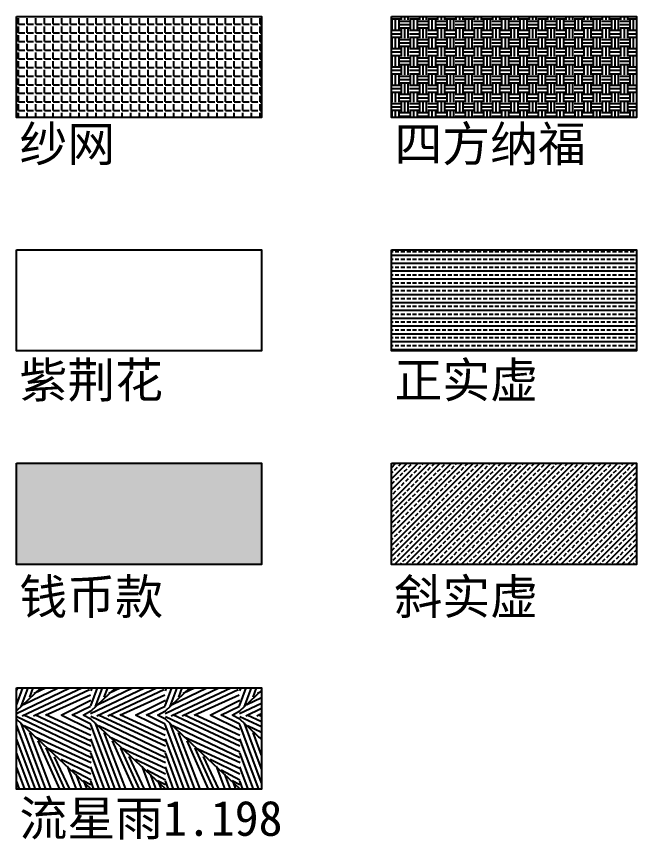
# Model space of a CAD drawing. Header units: millimetres. Extents: x -4199 to 23701, y -2708 to 11766.
# Drawn here: x 17215 to 20228, y 3295 to 7294 of the extents above; entities that cross this region are included whole.
import ezdxf

# ---------------------------------------------------------------- set-up
doc = ezdxf.new("R2010")
doc.units = ezdxf.units.MM
for name, color, linetype in [('A-DOOR-PANEL', 2, 'Continuous'), ('A-HATCH-SAMPLE', 7, 'Continuous'), ('A-HATCH-SAMPLE-TEXT', 7, 'Continuous')]:
    doc.layers.add(name, color=color, linetype=linetype)
doc.styles.add('工程字', font='')
doc.styles.get('工程字').set_extended_font_data('SimSun')

msp = doc.modelspace()

# ---------------------------------------------------------------- hatches: boundary and pattern name
at = {"layer": 'A-HATCH-SAMPLE', "true_color": 0xc7c8ca}
h = msp.add_hatch(dxfattribs=at)
h.set_pattern_fill('ANGLE', color=9, scale=6)
h.set_pattern_definition([(0, (-52973.87728769079, 60355.33519540707), (0, 41.90999999999998), [30.48, -11.43]), (90, (-52973.87728769079, 60355.33519540707), (-41.90999999999998, 2.6e-15), [30.48, -11.43])])
h.paths.add_polyline_path([(17214.68954482741, 7293.507076447055), (18405.97312439346, 7293.507076447055), (18405.97312439346, 6801.934424458463), (17214.68954482741, 6801.934424458463)])
h = msp.add_hatch(dxfattribs=at)
h.set_pattern_fill('EARTH', color=9, scale=7)
h.set_pattern_definition([(0, (-52973.87728769079, 60355.33519540707), (44.44999999999999, 44.44999999999999), [44.44999999999999, -44.44999999999999]), (0, (-52973.87728769079, 60372.00394540707), (44.44999999999999, 44.44999999999999), [44.44999999999999, -44.44999999999999]), (0, (-52973.87728769079, 60388.67269540706), (44.44999999999999, 44.44999999999999), [44.44999999999999, -44.44999999999999]), (90, (-52968.32103769077, 60394.22894540709), (-44.44999999999999, 44.44999999999999), [44.44999999999999, -44.44999999999999]), (90, (-52951.65228769078, 60394.22894540709), (-44.44999999999999, 44.44999999999999), [44.44999999999999, -44.44999999999999]), (90, (-52934.98353769078, 60394.22894540709), (-44.44999999999999, 44.44999999999999), [44.44999999999999, -44.44999999999999])])
h.paths.add_polyline_path([(19036.66710733696, 7293.507076447055), (20227.95068690302, 7293.507076447055), (20227.95068690302, 6801.934424458463), (19036.66710733696, 6801.934424458463)])
h = msp.add_hatch(dxfattribs=at)
h.set_pattern_fill('ANSI33', color=9, scale=6, angle=315)
h.set_pattern_definition([(0, (-52973.87728769079, 61225.9274212796), (7.1e-15, 38.1), []), (0, (-52954.82727946233, 61206.87741305117), (7.1e-15, 38.1), [19.05, -9.524999999999997])])
h.paths.add_polyline_path([(19036.66710733701, 6160.355322936031), (20227.95068690306, 6160.355322936031), (20227.95068690306, 5668.782670947438), (19036.66710733701, 5668.782670947438)])
h = msp.add_hatch(dxfattribs=at)
h.set_pattern_fill('QIANBI', color=9, scale=0.5, pattern_type=2)
h.set_pattern_definition([(97.4314079, (-53034.78209269078, 60237.74071920631), (-125.3922536006658, 1003.138035243664), [13.84976974999999, -2894.601849999997]), (106.927513, (-53030.6023526908, 60224.00728180633), (-376.1767619525368, 1253.92254424925), [14.3554012, -3000.27885]), (124.3803439999999, (-53022.83997719078, 60212.66226830633), (-1379.314772937049, 2006.276087702576), [13.74641179999999, -2873.000049999999]), (135, (-53012.68917569077, 60202.51146675632), (-2.4748737388e-06, -125.3922520743135), [14.3554012, -162.976025]), (145.619655, (-53001.34416219078, 60194.74908905634), (-376.1767623215433, 250.7845108716585), [13.74641179999999, -2873.000049999999]), (163.072486, (-52987.61072469079, 60190.56934728133), (-1253.922537741959, 376.1767836462795), [14.3554012, -3000.27885]), (172.568592, (-52973.87728769079, 60188.77802935633), (-1880.883816841164, 250.7845094111328), [13.84976975, -2894.60185]), (7.43140797, (-52973.87728769079, 60188.77802935633), (1880.883816914272, 250.7845088725246), [13.84976975, -2894.60185]), (16.927513, (-52960.14385029078, 60190.56934728133), (1253.92254424925, 376.1767619525372), [14.3554012, -3000.27885]), (34.3803447, (-52946.41041289079, 60194.74908905634), (376.1767633805404, 250.7845092733897), [13.7464118, -2873.00005]), (45, (-52935.06539939079, 60202.51146675632), (0, 125.3922545491872), [14.3554012, -162.976025]), (55.61965520000001, (-52924.91459784079, 60212.66226830633), (1379.31480057856, 2006.276068697816), [13.7464118, -2873.00005]), (73.0724869, (-52917.15222019079, 60224.00728180633), (376.1767639497102, 1253.92254365093), [14.35540119999999, -3000.278849999999]), (82.568592, (-52912.97247869079, 60237.74071920631), (125.3922549052518, 1003.138035083016), [13.84976975, -2894.60185]), (7.43140797, (-52924.91459784079, 60249.68283835631), (1003.138035090468, 125.3922548262303), [13.84976975, -2894.60185]), (16.927513, (-52938.6480352408, 60245.50309685633), (1253.92254424925, 376.1767619525372), [14.3554012, -3000.27885]), (34.3803447, (-52949.99304874078, 60237.74071920631), (2006.276070851066, 1379.314797448336), [13.7464118, -2873.00005]), (45, (-52960.14385029078, 60227.58991765632), (0, 125.3922545491872), [14.3554012, -162.976025]), (55.61965520000001, (-52967.90622799079, 60216.24490415633), (1379.31480057856, 2006.276068697816), [13.7464118, -2873.00005]), (73.0724869, (-52972.08596976577, 60202.51146675632), (376.1767639497102, 1253.92254365093), [14.35540119999999, -3000.278849999999]), (82.568592, (-52973.87728769079, 60188.77802935633), (125.3922549052518, 1003.138035083016), [13.84976975, -2894.60185]), (97.4314079, (-52972.08596976577, 60175.04459235633), (-125.3922536006658, 1003.138035243664), [13.84976974999999, -2894.601849999997]), (106.927513, (-52967.90622799079, 60161.31115485633), (-501.5690156895765, 1630.099307479832), [14.3554012, -3000.27885]), (124.3803439999999, (-52960.14385029078, 60149.96614135633), (-1379.314772937049, 2006.276087702576), [13.74641179999999, -2873.000049999999]), (135, (-52949.99304874078, 60139.81533985632), (-2.4748737388e-06, -125.3922520743135), [14.3554012, -162.976025]), (145.619655, (-52938.6480352408, 60132.05296435632), (-2006.276063883098, 1379.314807581785), [13.74641179999999, -2873.000049999999]), (163.072486, (-52924.91459784079, 60127.87322435633), (-1253.922537741959, 376.1767836462795), [14.3554012, -3000.27885]), (172.568592, (-52911.18116069077, 60126.08190435633), (-1003.138035083016, 125.3922549052519), [13.84976975, -2894.60185]), (97.4314079, (-52911.18116069077, 60126.08190435633), (-125.3922536006658, 1003.138035243664), [13.84976974999999, -2894.601849999997]), (106.927513, (-52912.97247869079, 60139.81533985632), (-376.1767619525368, 1253.92254424925), [14.3554012, -3000.27885]), (124.3803439999999, (-52917.15222019079, 60153.54877735632), (-1379.314772937049, 2006.276087702576), [13.74641179999999, -2873.000049999999]), (135, (-52924.91459784079, 60164.89379085633), (-2.4748737388e-06, -125.3922520743135), [14.3554012, -162.976025]), (145.619655, (-52935.06539939079, 60175.04459235633), (-2006.276063883098, 1379.314807581785), [13.74641179999999, -2873.000049999999]), (163.072486, (-52946.41041289079, 60182.80696985631), (-1630.099298784033, 501.5690439488424), [14.3554012, -3000.27885]), (172.568592, (-52960.14385029078, 60186.98671145633), (-1880.883816841164, 250.7845094111328), [13.84976975, -2894.60185]), (7.43140797, (-52987.61072469079, 60186.98671145633), (1003.138035090468, 125.3922548262303), [13.84976975, -2894.60185]), (16.927513, (-53001.34416219078, 60182.80696985631), (1630.099307479832, 501.5690156895768), [14.3554012, -3000.27885]), (34.3803447, (-53012.68917569077, 60175.04459235633), (2006.276070851066, 1379.314797448336), [13.7464118, -2873.00005]), (45, (-53022.83997719078, 60164.89379085633), (0, 125.3922545491872), [14.3554012, -162.976025]), (55.61965520000001, (-53030.6023526908, 60153.54877735632), (1379.31480057856, 2006.276068697816), [13.7464118, -2873.00005]), (73.0724869, (-53034.78209269078, 60139.81533985632), (376.1767639497102, 1253.92254365093), [14.35540119999999, -3000.278849999999]), (82.568592, (-53036.57341269079, 60126.08190435633), (125.3922549052518, 1003.138035083016), [13.84976975, -2894.60185]), (7.43140797, (-53036.57341269079, 60126.08190435633), (1003.138035090468, 125.3922548262303), [13.84976975, -2894.60185]), (16.927513, (-53022.83997719078, 60127.87322435633), (1253.92254424925, 376.1767619525372), [14.3554012, -3000.27885]), (34.3803447, (-53009.10653969079, 60132.05296435632), (2006.276070851066, 1379.314797448336), [13.7464118, -2873.00005]), (45, (-52997.76152619079, 60139.81533985632), (0, 125.3922545491872), [14.3554012, -162.976025]), (55.61965520000001, (-52987.61072469079, 60149.96614135633), (1379.31480057856, 2006.276068697816), [13.7464118, -2873.00005]), (73.0724869, (-52979.8483471908, 60161.31115485633), (376.1767639497102, 1253.92254365093), [14.35540119999999, -3000.278849999999]), (82.568592, (-52975.66860559079, 60175.04459235633), (125.3922549052518, 1003.138035083016), [13.84976975, -2894.60185]), (97.4314079, (-52973.87728769079, 60188.77802935633), (-125.3922536006658, 1003.138035243664), [13.84976974999999, -2894.601849999997]), (106.927513, (-52975.66860559079, 60202.51146675632), (-376.1767619525368, 1253.92254424925), [14.3554012, -3000.27885]), (124.3803439999999, (-52979.8483471908, 60216.24490415633), (-1379.314772937049, 2006.276087702576), [13.74641179999999, -2873.000049999999]), (135, (-52987.61072469079, 60227.58991765632), (-2.4748737388e-06, -125.3922520743135), [14.3554012, -162.976025]), (145.619655, (-52997.76152619079, 60237.74071920631), (-2006.276063883098, 1379.314807581785), [13.74641179999999, -2873.000049999999]), (163.072486, (-53009.10653969079, 60245.50309685633), (-1253.922537741959, 376.1767836462795), [14.3554012, -3000.27885]), (172.568592, (-53022.83997719078, 60249.68283835631), (-1003.138035083016, 125.3922549052519), [13.84976975, -2894.60185])])
h.paths.add_polyline_path([(17214.68954482741, 5123.205931012757), (18405.97312439346, 5123.205931012757), (18405.97312439346, 4631.633279024162), (17214.68954482741, 4631.633279024162)])
h = msp.add_hatch(dxfattribs=at)
h.set_pattern_fill('ANSI33', color=9, scale=6)
h.set_pattern_definition([(45, (-52973.87728769079, 61167.04300344482), (-26.94076836320746, 26.94076836320746), []), (45, (-52946.93650769079, 61167.04300344482), (-26.94076836320746, 26.94076836320746), [19.05, -9.524999999999997])])
h.paths.add_polyline_path([(19036.66710733701, 5123.205931012757), (20227.95068690306, 5123.205931012757), (20227.95068690306, 4631.633279024162), (19036.66710733701, 4631.633279024162)])
h = msp.add_hatch(dxfattribs=at)
h.set_pattern_fill('LIUXINGYU', color=9, scale=1.197999999999999, pattern_type=2)
h.set_pattern_definition([(27.7834591, (-52650.03303637879, 60075.33024000072), (4702.631949111778, 2515.799990998985), [42.834859583, -8952.4855612]), (25.69420089999999, (-52703.43288604879, 60075.33024000072), (8681.782067502261, 4192.999999355463), [101.3143927799999, -21174.70750399998]), (26.4165489, (-52756.83273691678, 60075.33024000072), (3255.668269929918, 1677.199993002918), [161.566621552, -5493.265113599999]), (24.52935850000001, (-52830.90349675478, 60075.33024000072), (23874.90064407774, 10901.79997593711), [240.469853424, -50258.19889599999]), (25.15079210000001, (-52884.30334570596, 60075.33024000072), (26768.82798847759, 12578.99996836333), [300.6730708179999, -31269.99833]), (24.9902217, (-52937.70319573539, 60075.33024000072), (66560.32916608622, 31028.19991148105), [359.194667592, -75071.685244]), (27.7834591, (-52650.03303637879, 60394.79690586872), (4702.631949111778, 2515.799990998985), [42.834859583, -8952.4855612]), (27.6942222, (-52703.43288604879, 60342.88357293473), (7958.300225115464, 4192.999988802085), [103.1085862254, -21549.693484]), (26.4165489, (-52756.83273691678, 60290.97024000072), (3255.668269929918, 1677.199993002918), [161.566621552, -5493.265113599999]), (24.52935850000001, (-52830.90349675478, 60235.06357293473), (23874.90064407774, 10901.79997593711), [240.469853424, -50258.19889599999]), (24.4580975, (-52884.30334570596, 60183.15024000075), (38706.27838758946, 17610.5999310707), [298.997746886, -62490.52884399999]), (25.5648527, (-52937.70319573539, 60127.24357329414), (10490.48666205941, 5031.599991611939), [360.899856466, -24902.08923]), (25.39303520000001, (-52973.87728769079, 60083.31690667137), (45941.09669676409, 21803.59994791882), [400.4272231399998, -83689.289792]), (43.1777716, (-52973.87728769079, 60095.29690658752), (13384.41403470378, 12578.99997158429), [496.0559246919999, -20338.292656]), (43.1777716, (-52973.87728769079, 60095.29690658752), (13384.41403470378, 12578.99997158429), [496.0559246919999, -20338.292656]), (69.3213605, (-52973.87728769079, 60462.68357293473), (361.7409189006214, 838.5999993744366), [34.1465314644, -7136.624967999999]), (110.6786389999999, (-52961.819257039, 60494.63024000073), (-2170.445465693193, 5870.200011806237), [34.1465314644, -7136.624967999999]), (70.0822778, (-52973.87728769079, 60394.79690586872), (5787.854697669112, 15933.3999148958), [106.1850242288, -22192.669668]), (109.917722, (-52937.70319573539, 60494.63024000073), (-1808.704581851464, 5031.599996571972), [106.1850242288, -22192.669668]), (69.70864959999999, (-52973.87728769079, 60326.91024000072), (361.7409188324327, 838.5999993482963), [178.8171602559996, -6079.783391199992]), (110.29135, (-52911.86455862439, 60494.63024000073), (-1808.704566272713, 5031.600007838989), [178.8171602559999, -6079.783391199999]), (69.5508723, (-52973.87728769079, 60259.02357293472), (11575.70945643806, 31028.19995630043), [251.452507642, -52553.574084]), (110.449127, (-52886.02592151336, 60494.63024000073), (-6873.077239093963, 18449.19999010241), [251.452507642, -52553.57408399999]), (69.46381829999999, (-52973.87728769079, 60191.13690658753), (7234.818382037025, 19287.79996805308), [324.088906872, -33705.246008]), (110.536181, (-52860.18728440238, 60494.63024000073), (-4702.631767587701, 12578.99996398324), [324.088906872, -33705.246008]), (69.70864959999999, (-52643.14273338878, 60402.78357293472), (1808.704600388622, 5031.599995585761), [89.4085802477999, -6169.19192819999]), (110.29135, (-52612.13636933478, 60502.61690586872), (-1808.704566272713, 5031.600007838989), [89.40858024779997, -6169.1919282]), (69.2394603, (-52684.48455252679, 60362.85024000072), (7958.300229194289, 20964.99993209049), [140.930621104, -29454.500012]), (110.760539, (-52634.52985375279, 60494.63024000073), (-2532.186361429438, 6708.800026841963), [140.9306211039999, -29454.50001199999]), (69.13293259999999, (-52725.82637166478, 60322.91690586871), (8320.041130349444, 21803.59990200001), [183.7667080379997, -38407.24146599995]), (110.8670669999999, (-52660.3684914628, 60494.63024000073), (-8320.04097815398, 21803.59996007633), [183.7667080379999, -38407.24146599999]), (64.76531529999998, (-52787.83910097078, 60278.99024000075), (4340.891046668349, 9224.599992665317), [238.38973847, -49823.45428]), (115.234684, (-52686.20712797478, 60494.63024000073), (-4340.890934055293, 9224.600045658444), [238.38973847, -49823.45428]), (65.6968726, (-52827.45834466077, 60239.05690586872), (7958.300197788291, 17610.59991007226), [280.424307098, -58608.67939399999]), (114.3031269999999, (-52712.04576568479, 60494.63024000073), (-16278.3411099637, 36059.80003530518), [280.4243070979999, -58608.67939399997]), (66.10563499999999, (-52868.80016343938, 60199.12357293472), (13384.41399367541, 30189.59994001846), [323.207558638, -33613.58583]), (113.8943649999999, (-52737.88440219679, 60494.63024000073), (-13384.41399368636, 30189.59994001361), [323.2075586379999, -33613.58582999998]), (69.1927, (-52910.14198281699, 60159.19024000072), (5426.11378966025, 14256.19994099196), [358.8436284340001, -37319.7366]), (110.8072989999999, (-52782.67137342879, 60494.63024000073), (-5426.113540842618, 14256.20003569551), [358.8436284339998, -37319.73659999997]), (69.3498307, (-52951.48380219459, 60115.26357329412), (2532.186440120205, 6708.799989274957), [405.4140754439996, -84731.541406]), (110.6501689999999, (-52808.51001113878, 60494.63024000073), (-2532.186405015429, 6708.800002525004), [405.4140754439996, -84731.54140599992]), (69.4086417, (-52973.87728769079, 60123.25024000072), (7234.818403048271, 19287.7999697337), [396.7257817080001, -27374.07837]), (110.591358, (-52834.34864765078, 60494.63024000073), (-7234.818302057592, 19287.80000761512), [396.7257817080001, -27374.07837]), (136.822228, (-52612.13636933478, 60554.53024000072), (-1808.704582575005, 1677.200004238491), [496.0559246919999, -20338.292656]), (152.21654, (-52612.13636933478, 60893.96357293472), (-3255.668243160715, 1677.200043381371), [42.83485958299993, -8952.485561199985]), (154.305799, (-52612.13636933478, 60870.00357293472), (-10490.48665101997, 5031.600015104205), [101.31439278, -21174.707504]), (153.583451, (-52612.13636933478, 60842.05024000072), (-1808.704588115911, 838.5999970447147), [161.566621552, -5493.265113599999]), (155.470641, (-52612.13636933478, 60814.09690586871), (-22066.19591442233, 10063.20014861096), [240.469853424, -50258.19889599997]), (154.849207, (-52612.13636933478, 60786.14357293472), (-1808.70457453634, 838.6000234021002), [300.673070818, -31269.99833]), (155.009778, (-52612.13636933478, 60762.18357293472), (-1808.704591730571, 838.6000067002836), [359.194667592, -75071.685244]), (152.21654, (-52612.13636933478, 60574.49690586872), (-3255.668243160715, 1677.200043381371), [42.83485958299993, -8952.485561199985]), (152.305777, (-52612.13636933478, 60598.45690586874), (-7958.300166625815, 4193.000099814841), [103.1085862253999, -21549.69348399998]), (153.583451, (-52612.13636933478, 60626.41024000073), (-1808.704588115911, 838.5999970447147), [161.566621552, -5493.265113599999]), (155.470641, (-52612.13636933478, 60654.36357293473), (-23874.90054894159, 10901.80018428492), [240.469853424, -50258.19889599997]), (155.541902, (-52612.13636933478, 60682.31690586872), (-38706.27823393277, 17610.60026879217), [298.9977468859996, -62490.52884399994]), (154.435147, (-52612.13636933478, 60706.27690586872), (-10490.4866359725, 5031.60004599964), [360.899856466, -24902.08923]), (154.6069639999999, (-52612.13636933478, 60734.23024000073), (-45941.09639233868, 21803.60058935591), [400.4272231399998, -83689.289792])])
h.paths.add_polyline_path([(17214.68954482741, 4031.493167568636), (18405.97312439346, 4031.493167568636), (18405.97312439346, 3539.920515580043), (17214.68954482741, 3539.920515580043)])

# ---------------------------------------------------------------- linework, layer by layer
at = {"layer": 'A-DOOR-PANEL'}
for points in [[(17214.68954482741, 7293.507076447055), (18405.97312439346, 7293.507076447055), (18405.97312439346, 6801.934424458463), (17214.68954482741, 6801.934424458463)], [(19036.66710733696, 7293.507076447055), (20227.95068690302, 7293.507076447055), (20227.95068690302, 6801.934424458463), (19036.66710733696, 6801.934424458463)], [(17214.68954482741, 6160.355322936031), (18405.97312439346, 6160.355322936031), (18405.97312439346, 5668.782670947438), (17214.68954482741, 5668.782670947438)], [(19036.66710733701, 6160.355322936031), (20227.95068690306, 6160.355322936031), (20227.95068690306, 5668.782670947438), (19036.66710733701, 5668.782670947438)], [(17214.68954482741, 5123.205931012757), (18405.97312439346, 5123.205931012757), (18405.97312439346, 4631.633279024162), (17214.68954482741, 4631.633279024162)], [(19036.66710733701, 5123.205931012757), (20227.95068690306, 5123.205931012757), (20227.95068690306, 4631.633279024162), (19036.66710733701, 4631.633279024162)], [(17214.68954482741, 4031.493167568636), (18405.97312439346, 4031.493167568636), (18405.97312439346, 3539.920515580043), (17214.68954482741, 3539.920515580043)]]:
    msp.add_lwpolyline(points, close=True, dxfattribs=at)

# ---------------------------------------------------------------- texts
at = {"layer": 'A-HATCH-SAMPLE-TEXT', "char_height": 170.6003915044147, "width": 2044.574882167046, "attachment_point": 1, "style": '工程字'}
for s, insert in [('{\\fSimSun|b1|i0|c134|p2;纱网}', (17229.05066222473, 6759.994355217829)), ('{\\fSimSun|b1|i0|c134|p2;四方纳福}', (19051.02822473428, 6759.994355217829)), ('{\\fSimSun|b1|i0|c134|p2;正实虚}', (19051.02822473432, 5612.146420747336)), ('{\\fSimSun|b1|i0|c134|p2;紫荆花}', (17229.05066222473, 5612.146420747336)), ('{\\fSimSun|b1|i0|c134|p2;钱币款}', (17229.05066222473, 4560.371861963836)), ('{\\fSimSun|b1|i0|c134|p2;斜实虚}', (19051.02822473432, 4560.371861963836)), ('{\\fSimSun|b1|i0|c134|p2;流星雨1.198}', (17229.05066222473, 3483.989921271387))]:
    msp.add_mtext(s, dxfattribs=dict(at, insert=insert))

doc.saveas('drawing.dxf')
